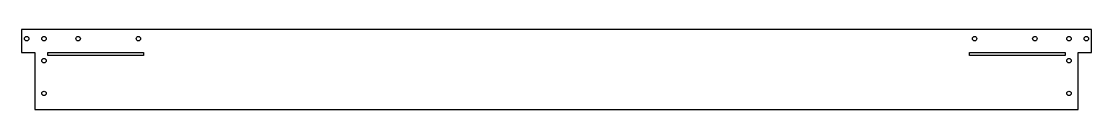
# Model space of a CAD drawing. Header units: millimetres. Extents: x -10 to 806, y 0 to 61.
import ezdxf

# ---------------------------------------------------------------- set-up
doc = ezdxf.new("R2010")
doc.units = ezdxf.units.MM
doc.layers.get('0').update_dxf_attribs({"linetype": 'CONTINUOUS'})

msp = doc.modelspace()

# ---------------------------------------------------------------- linework, layer by layer
for points in [[(806.26, 61.02), (-10.26, 61.02), (-10.26, 43.52), (0, 43.52), (0, 41.26), (0, 7.26), (0, 5), (0, 0), (796, 0), (796, 5), (796, 7.26), (796, 41.26), (796, 43.52), (806.26, 43.52)], [(10, 43.52), (83, 43.52), (83, 41.26), (10, 41.26)], [(713, 43.52), (786, 43.52), (786, 41.26), (713, 41.26)]]:
    msp.add_lwpolyline(points, close=True)
for centre in [(-6.26, 54.02), (7, 54.02), (33, 54.02), (79, 54.02), (717, 54.02), (763, 54.02), (789, 54.02), (802.26, 54.02), (7, 37.26), (789, 37.26), (7, 12.26), (789, 12.26)]:
    msp.add_circle(centre, 1.7)

doc.saveas('drawing.dxf')
